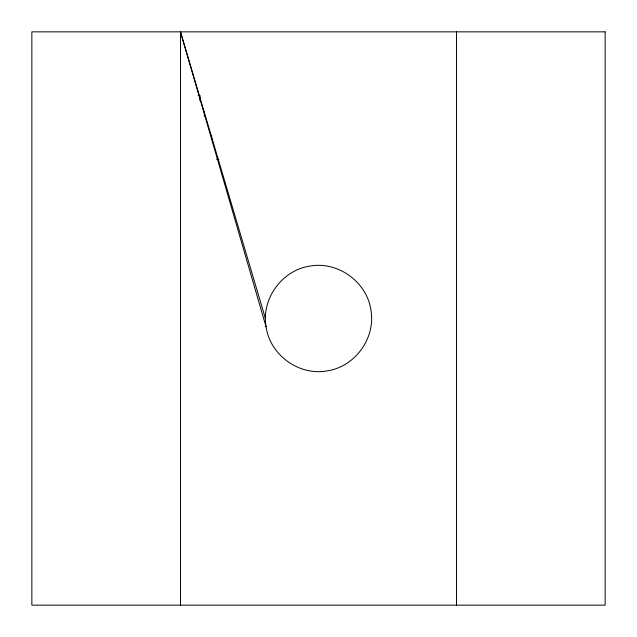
<?xml version="1.0" encoding="UTF-8"?>
<svg xmlns="http://www.w3.org/2000/svg" width="637" height="637" viewBox="0 0 637 637"><rect width="100%" height="100%" fill="white"/><g stroke="black" fill="none" stroke-linecap="round" stroke-linejoin="round"><path stroke-width="0.96" d="M266.067 326.805C261.098 298.857 282.08 269.977 310.195 266.067C338.143 261.098 367.023 282.08 370.933 310.195C375.902 338.143 354.92 367.023 326.805 370.933C298.857 375.902 269.977 354.92 266.067 326.805L180.486 31.85L180.486 605.15M198.195 95.55L200.169 95.55M216.524 159.25L218.969 159.25M180.486 31.85L265.414 318.5M456.514 31.85L456.514 605.15M211.611 135.363L211.611 139.344M204.405 111.475L204.405 116.452M200.01 96.545L200.01 100.527M605.15 31.85L31.85 31.85L31.85 605.15L605.15 605.15L605.15 31.85"/></g></svg>
